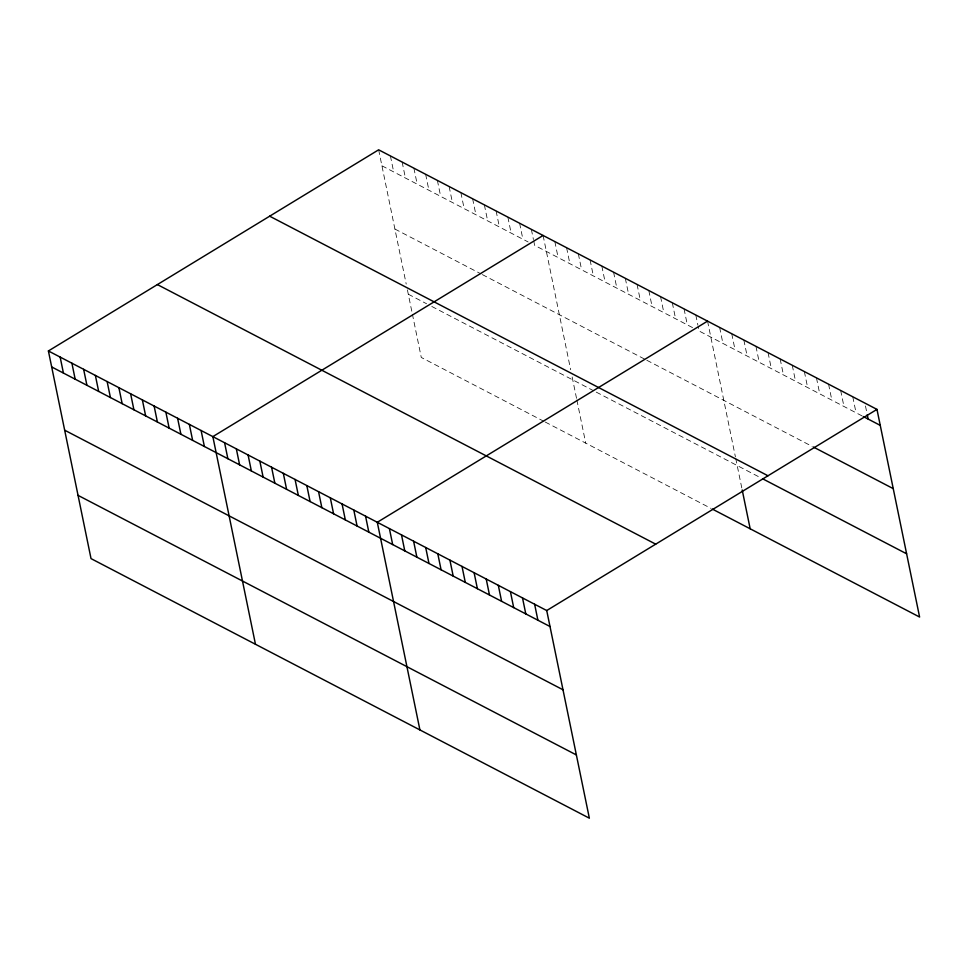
<?xml version="1.0" encoding="UTF-8"?>
<svg xmlns="http://www.w3.org/2000/svg" width="968" height="968" viewBox="0 0 968 968"><rect width="100%" height="100%" fill="white"/><g stroke="black" fill="none" stroke-linecap="round" stroke-linejoin="round"><path stroke-width="0.73" stroke-dasharray="4.84 3.63" d="M381.936 165.794L528.104 241.939M692.556 327.608L534.639 245.34L533.743 240.984M862.101 415.925L699.077 330.995L698.182 326.639M394.92 229.041L481.06 273.92M482.366 274.597L645.499 359.576M646.805 360.253L812.152 446.393M408.29 294.212L426.561 303.734M431.788 306.445L593.626 390.757M596.227 392.113L761.392 478.144M543.956 421.37L421.274 357.458L412.429 314.334M545.262 422.048L711.02 508.394M865.465 405.991L866.965 413.263M852.772 396.783L856.051 412.767M840.672 390.479L843.951 406.463M828.572 384.175L831.851 400.159M816.46 377.871L819.751 393.855M804.36 371.567L807.639 387.551M792.26 365.263L795.539 381.247M780.16 358.959L783.439 374.943M768.06 352.654L771.339 368.639M755.947 346.35L759.239 362.334M743.847 340.046L747.139 356.03M731.747 333.742L735.027 349.726M719.647 327.438L722.927 343.422M707.548 321.134L735.402 456.848M735.704 458.3L741.911 488.537M695.798 315.011L697.892 325.188M684.049 308.889L687.328 324.885M672.3 302.778L675.591 318.762M660.563 296.656L663.842 312.64M648.814 290.533L652.093 306.529M637.065 284.423L640.344 300.407M625.316 278.3L628.607 294.284M613.579 272.177L616.858 288.174M601.83 266.067L605.109 282.051M590.081 259.944L593.36 275.928M578.332 253.822L581.623 269.818M566.595 247.711L569.874 263.695M554.846 241.589L558.125 257.573M543.096 235.466L570.66 369.74M572.149 376.976L576.577 398.562M576.867 400.002L585.725 443.126M531.347 229.356L533.441 239.519M519.61 223.233L522.889 239.217M507.861 217.11L511.14 233.107M496.112 210.988L499.391 226.984M484.363 204.877L487.654 220.861M472.626 198.755L475.905 214.751M460.877 192.632L464.156 208.628M449.128 186.522L452.407 202.506M437.379 180.399L440.67 196.395M425.642 174.276L428.921 190.273M413.893 168.166L417.172 184.15M402.144 162.043L405.423 178.039M390.394 155.921L393.686 171.917M378.645 149.81L406.209 284.072M407.407 289.868L412.126 312.894"/><path stroke-width="1.45" d="M48.4 350.961L546.726 610.542L589.355 818.19L91.028 558.609L48.4 350.961L378.645 149.81L876.972 409.391L919.6 617.039L712.327 509.071M543.096 235.466L212.851 436.616L255.467 644.277M707.548 321.134L377.29 522.284L419.918 729.933M546.726 610.542L876.972 409.391M863.311 416.555L880.251 425.375M813.362 447.022L893.234 488.622M269.673 216.191L767.987 475.772M762.602 478.773L906.617 553.793M157.385 284.58L655.711 544.161M51.679 366.945L550.005 626.526M64.662 430.191L562.989 689.773M78.045 495.362L576.371 754.943M867.255 414.715L868.151 419.071M742.202 489.977L750.176 528.782M534.626 604.238L537.905 620.222M522.514 597.934L525.806 613.918M510.414 591.63L513.693 607.614M498.314 585.325L501.593 601.309M486.214 579.021L489.493 595.005M474.114 572.717L477.393 588.701M462.014 566.413L465.293 582.397M449.902 560.109L453.193 576.093M437.802 553.805L441.081 569.789M425.702 547.501L428.981 563.485M413.602 541.197L416.881 557.181M401.502 534.893L404.781 550.877M389.39 528.589L392.681 544.573M365.553 516.162L368.832 532.146M353.804 510.039L357.083 526.035M342.055 503.929L345.334 519.913M330.306 497.806L333.585 513.79M318.557 491.684L321.848 507.68M306.82 485.573L310.099 501.557M295.071 479.45L298.35 495.434M283.322 473.328L286.601 489.324M271.572 467.217L274.864 483.201M259.835 461.095L263.114 477.079M248.086 454.972L251.365 470.968M236.337 448.862L239.616 464.846M224.588 442.739L227.879 458.723M201.102 430.494L204.381 446.49M189.353 424.383L192.632 440.367M177.604 418.261L180.895 434.257M165.867 412.138L169.146 428.134M154.118 406.028L157.397 422.012M142.369 399.905L145.648 415.901M130.619 393.782L133.911 409.779M118.882 387.672L122.162 403.656M107.133 381.549L110.412 397.546M95.384 375.427L98.663 391.423M83.635 369.316L86.926 385.3M71.898 363.194L75.177 379.178M60.149 357.071L63.428 373.067"/></g></svg>
